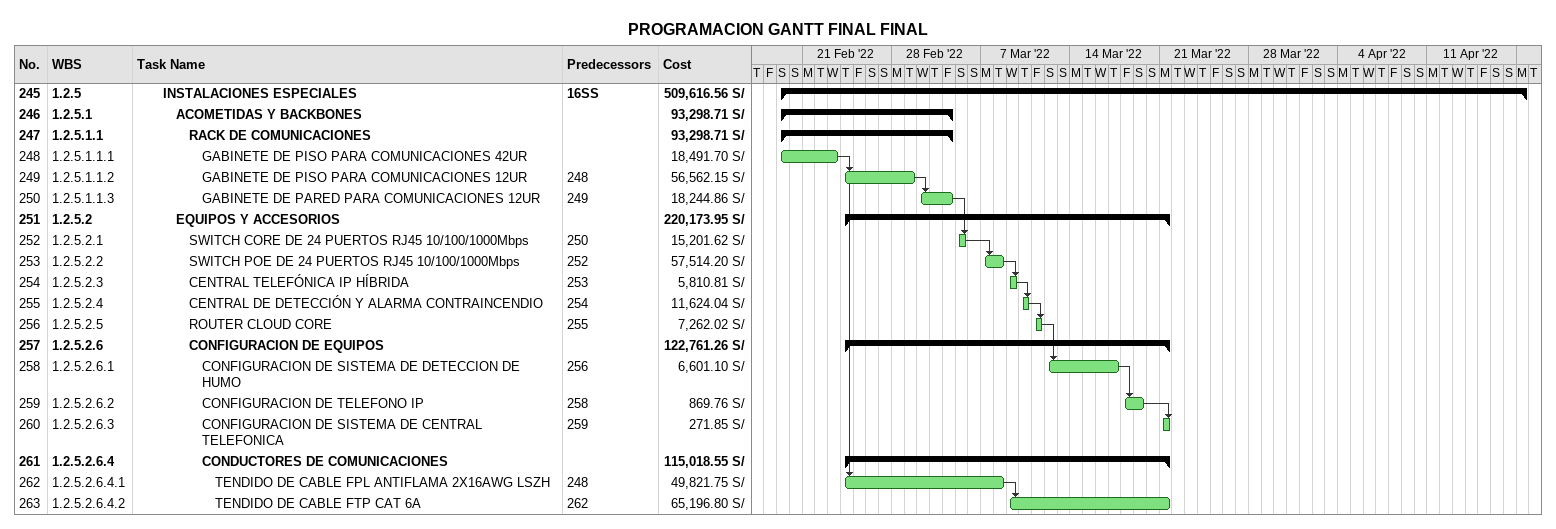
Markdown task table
PROGRAMACION GANTT FINAL FINAL

| ID | WBS | Task | Start | Finish | Predecessors | Cost (S/) |
|---|---|---|---|---|---|---|
| 245 | 1.2.5 | **INSTALACIONES ESPECIALES** | 2022-02-19 | 2022-04-18 | 16SS | 509616.56 |
| 246 | 1.2.5.1 | **ACOMETIDAS Y BACKBONES** | 2022-02-19 | 2022-03-04 |  | 93298.71 |
| 247 | 1.2.5.1.1 | **RACK DE COMUNICACIONES** | 2022-02-19 | 2022-03-04 |  | 93298.71 |
| 248 | 1.2.5.1.1.1 | GABINETE DE PISO PARA COMUNICACIONES 42UR | 2022-02-19 | 2022-02-23 |  | 18491.70 |
| 249 | 1.2.5.1.1.2 | GABINETE DE PISO PARA COMUNICACIONES 12UR | 2022-02-24 | 2022-03-01 | 248 | 56562.15 |
| 250 | 1.2.5.1.1.3 | GABINETE DE PARED PARA COMUNICACIONES 12UR | 2022-03-02 | 2022-03-04 | 249 | 18244.86 |
| 251 | 1.2.5.2 | **EQUIPOS Y ACCESORIOS** | 2022-02-24 | 2022-03-21 |  | 220173.95 |
| 252 | 1.2.5.2.1 | SWITCH CORE DE 24 PUERTOS RJ45 10/100/1000Mbps | 2022-03-05 | 2022-03-05 | 250 | 15201.62 |
| 253 | 1.2.5.2.2 | SWITCH POE DE 24 PUERTOS RJ45 10/100/1000Mbps | 2022-03-07 | 2022-03-08 | 252 | 57514.20 |
| 254 | 1.2.5.2.3 | CENTRAL TELEFÓNICA IP HÍBRIDA | 2022-03-09 | 2022-03-09 | 253 | 5810.81 |
| 255 | 1.2.5.2.4 | CENTRAL DE DETECCIÓN Y ALARMA CONTRAINCENDIO | 2022-03-10 | 2022-03-10 | 254 | 11624.04 |
| 256 | 1.2.5.2.5 | ROUTER CLOUD CORE | 2022-03-11 | 2022-03-11 | 255 | 7262.02 |
| 257 | 1.2.5.2.6 | **CONFIGURACION DE EQUIPOS** | 2022-02-24 | 2022-03-21 |  | 122761.26 |
| 258 | 1.2.5.2.6.1 | CONFIGURACION DE SISTEMA DE DETECCION DE HUMO | 2022-03-12 | 2022-03-17 | 256 | 6601.10 |
| 259 | 1.2.5.2.6.2 | CONFIGURACION DE TELEFONO IP | 2022-03-18 | 2022-03-19 | 258 | 869.76 |
| 260 | 1.2.5.2.6.3 | CONFIGURACION DE SISTEMA DE CENTRAL TELEFONICA | 2022-03-21 | 2022-03-21 | 259 | 271.85 |
| 261 | 1.2.5.2.6.4 | **CONDUCTORES DE COMUNICACIONES** | 2022-02-24 | 2022-03-21 |  | 115018.55 |
| 262 | 1.2.5.2.6.4.1 | TENDIDO DE CABLE FPL ANTIFLAMA 2X16AWG LSZH | 2022-02-24 | 2022-03-08 | 248 | 49821.75 |
| 263 | 1.2.5.2.6.4.2 | TENDIDO DE CABLE FTP CAT 6A | 2022-03-09 | 2022-03-21 | 262 | 65196.80 |
